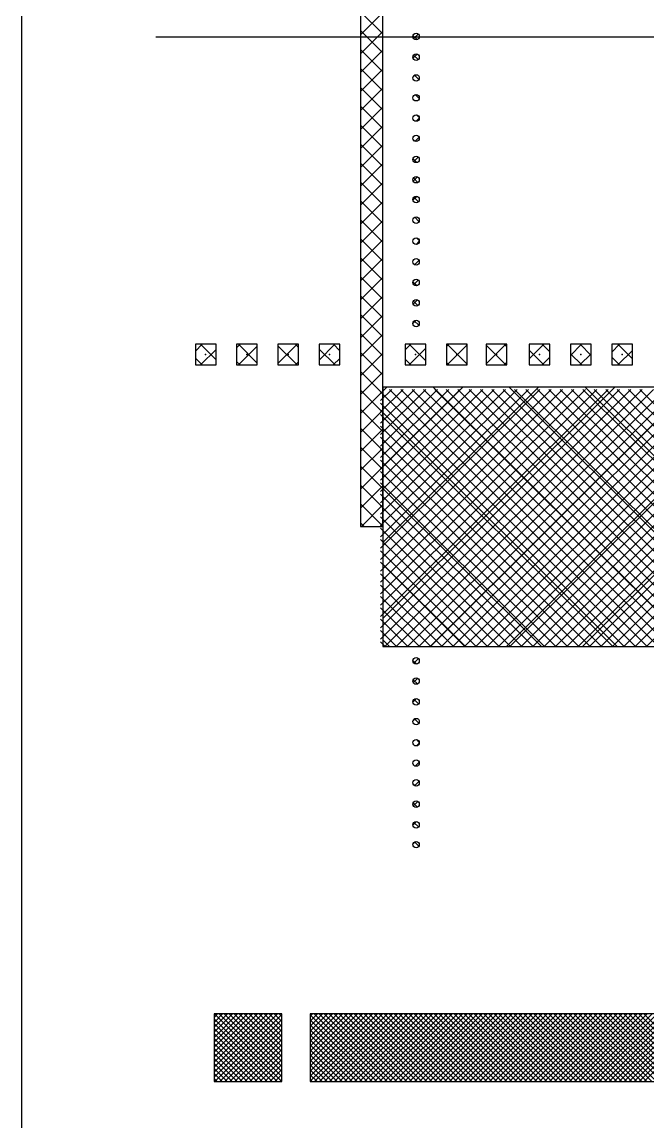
# Model space of a CAD drawing. Extents: x -92740 to -63661, y -15771 to -4391.
# Drawn here: x -79969 to -79894.2, y -7042.7 to -6911.3 of the extents above; entities that cross this region are included whole.
import ezdxf

# ---------------------------------------------------------------- set-up
doc = ezdxf.new("R2010")
doc.units = 0
doc.header["$MEASUREMENT"] = 0
doc.layers.add('ROOMNAME', color=1, linetype='Continuous')

msp = doc.modelspace()

# ---------------------------------------------------------------- linework, layer by layer
at = {"layer": 'ROOMNAME', "color": 103, "linetype": 'Continuous', "ltscale": 1.51875}
msp.add_line((-79969.01, -7278.9), (-79969.01, -5818.2), dxfattribs=at)
at = {"layer": 'ROOMNAME', "color": 7, "linetype": 'Continuous', "ltscale": 2.839898}
for p, q in [((-79928.57, -6833.62), (-79928.57, -6971.55)), ((-79925.89, -6971.55), (-79925.89, -6833.62)), ((-79928.57, -6910.03), (-79925.89, -6912.69)), ((-79928.57, -6912.8), (-79925.89, -6910.13)), ((-79953.03, -6913.05), (-79883.96, -6913.05)), ((-79928.57, -6912.29), (-79925.89, -6914.96)), ((-79928.57, -6915.06), (-79925.89, -6912.39)), ((-79928.57, -6914.55), (-79925.89, -6917.22)), ((-79928.57, -6917.32), (-79925.89, -6914.65)), ((-79928.57, -6916.82), (-79925.89, -6919.48)), ((-79928.57, -6919.59), (-79925.89, -6916.92)), ((-79928.57, -6919.08), (-79925.89, -6921.75)), ((-79928.57, -6921.85), (-79925.89, -6919.18)), ((-79928.57, -6921.34), (-79925.89, -6924.01)), ((-79928.57, -6924.11), (-79925.89, -6921.44)), ((-79928.57, -6923.61), (-79925.89, -6926.27)), ((-79928.57, -6926.38), (-79925.89, -6923.71)), ((-79928.57, -6925.87), (-79925.89, -6928.54)), ((-79928.57, -6928.64), (-79925.89, -6925.97)), ((-79928.57, -6928.13), (-79925.89, -6930.8)), ((-79928.57, -6930.9), (-79925.89, -6928.23)), ((-79928.57, -6930.4), (-79925.89, -6933.06)), ((-79928.57, -6933.17), (-79925.89, -6930.5)), ((-79928.57, -6932.66), (-79925.89, -6935.33)), ((-79928.57, -6935.43), (-79925.89, -6932.76)), ((-79928.57, -6934.92), (-79925.89, -6937.59)), ((-79928.57, -6937.69), (-79925.89, -6935.02)), ((-79928.57, -6937.19), (-79925.89, -6939.85)), ((-79928.57, -6939.96), (-79925.89, -6937.29)), ((-79928.57, -6939.45), (-79925.89, -6942.12)), ((-79928.57, -6942.22), (-79925.89, -6939.55)), ((-79928.57, -6941.71), (-79925.89, -6944.38)), ((-79928.57, -6944.48), (-79925.89, -6941.81)), ((-79928.57, -6943.98), (-79925.89, -6946.64)), ((-79928.57, -6946.75), (-79925.89, -6944.08)), ((-79928.57, -6946.24), (-79925.89, -6948.91)), ((-79928.57, -6949.01), (-79925.89, -6946.34)), ((-79928.57, -6948.5), (-79925.89, -6951.17)), ((-79928.57, -6951.27), (-79925.89, -6948.6)), ((-79945.83, -6949.79), (-79948.3, -6949.79)), ((-79948.3, -6949.79), (-79948.3, -6952.26)), ((-79948.3, -6950.61), (-79947.48, -6949.79)), ((-79947.67, -6949.79), (-79945.83, -6951.63)), ((-79945.83, -6952.26), (-79945.83, -6949.79)), ((-79940.9, -6949.79), (-79943.37, -6949.79)), ((-79943.37, -6949.79), (-79943.37, -6952.26)), ((-79943.37, -6950.21), (-79942.95, -6949.79)), ((-79943.15, -6952.26), (-79940.9, -6950.01)), ((-79943.14, -6949.79), (-79940.9, -6952.03)), ((-79940.9, -6952.26), (-79940.9, -6949.79)), ((-79935.97, -6949.79), (-79938.43, -6949.79)), ((-79938.43, -6949.79), (-79938.43, -6952.26)), ((-79938.43, -6949.81), (-79938.42, -6949.79)), ((-79938.43, -6952.07), (-79936.15, -6949.79)), ((-79938.43, -6949.97), (-79936.14, -6952.26)), ((-79936.34, -6949.79), (-79935.97, -6950.17)), ((-79935.97, -6952.26), (-79935.97, -6949.79)), ((-79931.03, -6949.79), (-79933.5, -6949.79)), ((-79933.5, -6949.79), (-79933.5, -6952.26)), ((-79933.5, -6951.67), (-79931.62, -6949.79)), ((-79931.81, -6949.79), (-79931.03, -6950.57)), ((-79931.03, -6952.26), (-79931.03, -6949.79)), ((-79920.76, -6949.79), (-79923.22, -6949.79)), ((-79923.22, -6949.79), (-79923.22, -6952.26)), ((-79923.22, -6950.46), (-79922.55, -6949.79)), ((-79922.75, -6952.26), (-79920.76, -6950.26)), ((-79922.74, -6949.79), (-79920.76, -6951.78)), ((-79920.76, -6952.26), (-79920.76, -6949.79)), ((-79915.82, -6949.79), (-79918.29, -6949.79)), ((-79918.29, -6949.79), (-79918.29, -6952.26)), ((-79918.29, -6950.06), (-79918.02, -6949.79)), ((-79918.22, -6952.26), (-79915.82, -6949.86)), ((-79918.21, -6949.79), (-79915.82, -6952.17)), ((-79915.94, -6949.79), (-79915.82, -6949.91)), ((-79915.82, -6952.26), (-79915.82, -6949.79)), ((-79911.09, -6949.79), (-79913.56, -6949.79)), ((-79913.56, -6949.79), (-79913.56, -6952.26)), ((-79913.56, -6949.87), (-79913.48, -6949.79)), ((-79913.56, -6952.13), (-79911.22, -6949.79)), ((-79913.56, -6949.91), (-79911.21, -6952.26)), ((-79911.41, -6949.79), (-79911.09, -6950.11)), ((-79911.09, -6952.26), (-79911.09, -6949.79)), ((-79905.96, -6949.79), (-79908.42, -6949.79)), ((-79908.42, -6949.79), (-79908.42, -6952.26)), ((-79908.42, -6951.53), (-79906.68, -6949.79)), ((-79906.88, -6949.79), (-79905.96, -6950.71)), ((-79905.96, -6952.26), (-79905.96, -6949.79)), ((-79901.02, -6949.79), (-79903.49, -6949.79)), ((-79903.49, -6949.79), (-79903.49, -6952.26)), ((-79903.49, -6951.13), (-79902.15, -6949.79)), ((-79902.34, -6949.79), (-79901.02, -6951.11)), ((-79901.02, -6952.26), (-79901.02, -6949.79)), ((-79896.09, -6949.79), (-79898.56, -6949.79)), ((-79898.56, -6949.79), (-79898.56, -6952.26)), ((-79898.56, -6950.73), (-79897.62, -6949.79)), ((-79897.81, -6949.79), (-79896.09, -6951.51)), ((-79896.09, -6952.26), (-79896.09, -6949.79)), ((-79948.3, -6951.43), (-79947.48, -6952.26)), ((-79947.68, -6952.26), (-79945.83, -6950.41)), ((-79933.5, -6950.37), (-79931.61, -6952.26)), ((-79931.82, -6952.26), (-79931.03, -6951.47)), ((-79928.57, -6950.77), (-79925.89, -6953.43)), ((-79928.57, -6953.54), (-79925.89, -6950.87)), ((-79923.22, -6951.58), (-79922.54, -6952.26)), ((-79908.42, -6950.51), (-79906.68, -6952.26)), ((-79906.88, -6952.26), (-79905.96, -6951.33)), ((-79903.49, -6950.91), (-79902.14, -6952.26)), ((-79902.35, -6952.26), (-79901.02, -6950.93)), ((-79898.56, -6951.31), (-79897.61, -6952.26)), ((-79897.82, -6952.26), (-79896.09, -6950.53)), ((-79948.3, -6952.26), (-79945.83, -6952.26)), ((-79943.37, -6951.83), (-79942.94, -6952.26)), ((-79943.37, -6952.26), (-79940.9, -6952.26)), ((-79938.43, -6952.23), (-79938.41, -6952.26)), ((-79938.43, -6952.26), (-79935.97, -6952.26)), ((-79936.35, -6952.26), (-79935.97, -6951.87)), ((-79933.5, -6952.26), (-79931.03, -6952.26)), ((-79923.22, -6952.26), (-79920.76, -6952.26)), ((-79918.29, -6951.98), (-79918.01, -6952.26)), ((-79918.29, -6952.26), (-79915.82, -6952.26)), ((-79915.95, -6952.26), (-79915.82, -6952.13)), ((-79913.56, -6952.17), (-79913.48, -6952.26)), ((-79913.56, -6952.26), (-79911.09, -6952.26)), ((-79911.42, -6952.26), (-79911.09, -6951.93)), ((-79908.42, -6952.26), (-79905.96, -6952.26)), ((-79903.49, -6952.26), (-79901.02, -6952.26)), ((-79898.56, -6952.26), (-79896.09, -6952.26)), ((-79928.57, -6953.03), (-79925.89, -6955.7)), ((-79928.57, -6955.8), (-79925.89, -6953.13)), ((-79928.57, -6955.29), (-79925.89, -6957.96)), ((-79928.57, -6958.06), (-79925.89, -6955.39)), ((-79829.49, -6954.92), (-79925.89, -6954.92)), ((-79925.89, -6954.92), (-79925.89, -6985.92)), ((-79928.57, -6957.56), (-79925.89, -6960.22)), ((-79928.57, -6960.33), (-79925.89, -6957.66)), ((-79928.57, -6959.82), (-79925.89, -6962.49)), ((-79928.57, -6962.59), (-79925.89, -6959.92)), ((-79928.57, -6962.08), (-79925.89, -6964.75)), ((-79928.57, -6964.85), (-79925.89, -6962.19)), ((-79928.57, -6964.35), (-79925.89, -6967.01)), ((-79928.57, -6967.12), (-79925.89, -6964.45)), ((-79928.57, -6966.61), (-79925.89, -6969.28)), ((-79928.57, -6969.38), (-79925.89, -6966.71)), ((-79928.57, -6968.87), (-79925.89, -6971.54)), ((-79928.47, -6971.55), (-79925.89, -6968.98)), ((-79928.57, -6971.14), (-79928.15, -6971.55)), ((-79926.21, -6971.55), (-79925.89, -6971.24)), ((-79928.57, -6971.55), (-79925.89, -6971.55)), ((-79925.89, -6985.92), (-79829.49, -6985.92))]:
    msp.add_line(p, q, dxfattribs=at)
at = {"layer": 'ROOMNAME', "color": 1, "linetype": 'Continuous', "ltscale": 2.839898}
for p, q in [((-79922.3, -6912.89), (-79921.82, -6913.37)), ((-79922.22, -6913.25), (-79921.68, -6912.71)), ((-79922.3, -6915.59), (-79921.81, -6915.11)), ((-79922.23, -6915.22), (-79921.69, -6915.76)), ((-79922.31, -6917.87), (-79922.02, -6917.57)), ((-79922.11, -6917.6), (-79921.6, -6918.12)), ((-79922.03, -6919.95), (-79921.56, -6920.41)), ((-79921.87, -6922.37), (-79921.56, -6922.68)), ((-79921.91, -6923.13), (-79921.55, -6922.77)), ((-79922.06, -6925.54), (-79921.57, -6925.05)), ((-79922.24, -6925.4), (-79922.14, -6925.5)), ((-79922.3, -6927.6), (-79921.83, -6928.07)), ((-79922.21, -6927.95), (-79921.67, -6927.41)), ((-79922.28, -6930.28), (-79921.76, -6929.77)), ((-79922.25, -6929.91), (-79921.72, -6930.44)), ((-79922.31, -6932.57), (-79921.85, -6932.12)), ((-79922.21, -6932.22), (-79921.66, -6932.76)), ((-79922.28, -6934.81), (-79922.06, -6934.59)), ((-79922.09, -6934.6), (-79921.59, -6935.1)), ((-79921.86, -6937.1), (-79921.56, -6937.39)), ((-79921.92, -6937.85), (-79921.55, -6937.48)), ((-79922.1, -6940.29), (-79921.59, -6939.78)), ((-79922.3, -6940.05), (-79922.03, -6940.31)), ((-79922.3, -6942.31), (-79921.82, -6942.79)), ((-79922.22, -6942.67), (-79921.67, -6942.13)), ((-79922.28, -6945), (-79921.77, -6944.49)), ((-79922.25, -6944.63), (-79921.72, -6945.16)), ((-79922.31, -6947.29), (-79921.96, -6946.93)), ((-79922.15, -6946.99), (-79921.62, -6947.52)), ((-79925.89, -6982.56), (-79898.16, -6954.86)), ((-79925.89, -6973.5), (-79907.25, -6954.88)), ((-79925.89, -6964.45), (-79916.34, -6954.9)), ((-79925.89, -6955.4), (-79925.42, -6954.92)), ((-79920.2, -6985.92), (-79889.08, -6954.85)), ((-79919.88, -6954.91), (-79888.83, -6985.92)), ((-79911.13, -6985.92), (-79879.99, -6954.83)), ((-79910.84, -6954.89), (-79879.76, -6985.92)), ((-79902.06, -6985.92), (-79870.91, -6954.81)), ((-79901.79, -6954.87), (-79870.7, -6985.92)), ((-79925.89, -6957.96), (-79897.9, -6985.92)), ((-79925.89, -6967.01), (-79906.96, -6985.92)), ((-79925.89, -6976.07), (-79916.03, -6985.92)), ((-79925.89, -6985.12), (-79925.1, -6985.92)), ((-79922.31, -6987.57), (-79921.88, -6988)), ((-79922.19, -6987.91), (-79921.64, -6987.36)), ((-79922.26, -6990.24), (-79921.72, -6989.71)), ((-79922.27, -6989.88), (-79921.76, -6990.38)), ((-79922.31, -6992.56), (-79921.89, -6992.14)), ((-79922.18, -6992.22), (-79921.64, -6992.77)), ((-79922.31, -6994.82), (-79922.01, -6994.52)), ((-79922.12, -6994.55), (-79921.6, -6995.07)), ((-79921.89, -6997.04), (-79921.55, -6997.38)), ((-79921.89, -6997.79), (-79921.56, -6997.46)), ((-79922.04, -7000.21), (-79921.57, -6999.74)), ((-79922.31, -7002.28), (-79922, -7002.59)), ((-79922.12, -7002.55), (-79921.6, -7002.03)), ((-79922.27, -7004.59), (-79921.76, -7005.1)), ((-79922.26, -7004.95), (-79921.72, -7004.42)), ((-79922.31, -7007.27), (-79921.89, -7006.85)), ((-79922.18, -7006.94), (-79921.64, -7007.48)), ((-79922.31, -7009.54), (-79922.01, -7009.23)), ((-79922.12, -7009.26), (-79921.6, -7009.78))]:
    msp.add_line(p, q, dxfattribs=at)
at = {"layer": 'ROOMNAME', "color": 1, "linetype": 'Continuous', "ltscale": 8.857382}
for p, q in [((-79926.17, -6956.52), (-79924.83, -6955.18)), ((-79926.17, -6957.87), (-79923.47, -6955.18)), ((-79926.17, -6959.23), (-79922.11, -6955.18)), ((-79926.17, -6960.59), (-79920.75, -6955.18)), ((-79926.17, -6961.95), (-79919.39, -6955.18)), ((-79926.17, -6963.31), (-79918.03, -6955.18)), ((-79926.17, -6964.66), (-79916.67, -6955.18)), ((-79926.17, -6966.02), (-79915.31, -6955.18)), ((-79926.17, -6967.38), (-79913.95, -6955.18)), ((-79926.17, -6968.74), (-79912.59, -6955.18)), ((-79926.17, -6970.1), (-79911.23, -6955.18)), ((-79926.17, -6971.45), (-79909.87, -6955.18)), ((-79926.17, -6972.81), (-79908.51, -6955.18)), ((-79926.17, -6974.17), (-79907.15, -6955.18)), ((-79926.17, -6975.53), (-79905.79, -6955.18)), ((-79926.17, -6976.89), (-79904.43, -6955.18)), ((-79926.17, -6978.24), (-79903.07, -6955.18)), ((-79926.17, -6979.6), (-79901.71, -6955.18)), ((-79926.17, -6980.96), (-79900.35, -6955.18)), ((-79926.17, -6982.32), (-79898.99, -6955.18)), ((-79926.17, -6983.68), (-79897.63, -6955.18)), ((-79926.17, -6985.04), (-79896.27, -6955.18)), ((-79926.17, -6955.48), (-79895.7, -6985.9)), ((-79925.68, -6985.9), (-79894.91, -6955.18)), ((-79925.12, -6955.18), (-79894.34, -6985.9)), ((-79924.32, -6985.9), (-79893.55, -6955.18)), ((-79923.76, -6955.18), (-79892.98, -6985.9)), ((-79922.96, -6985.9), (-79892.19, -6955.18)), ((-79922.4, -6955.18), (-79891.62, -6985.9)), ((-79921.6, -6985.9), (-79890.83, -6955.18)), ((-79921.04, -6955.18), (-79890.26, -6985.9)), ((-79920.24, -6985.9), (-79889.47, -6955.18)), ((-79919.68, -6955.18), (-79888.9, -6985.9)), ((-79918.88, -6985.9), (-79888.11, -6955.18)), ((-79918.32, -6955.18), (-79887.54, -6985.9)), ((-79917.52, -6985.9), (-79886.75, -6955.18)), ((-79916.96, -6955.18), (-79886.18, -6985.9)), ((-79916.16, -6985.9), (-79885.39, -6955.18)), ((-79915.6, -6955.18), (-79884.82, -6985.9)), ((-79914.8, -6985.9), (-79884.03, -6955.18)), ((-79914.24, -6955.18), (-79883.46, -6985.9)), ((-79913.44, -6985.9), (-79882.67, -6955.18)), ((-79912.88, -6955.18), (-79882.1, -6985.9)), ((-79912.08, -6985.9), (-79881.31, -6955.18)), ((-79911.52, -6955.18), (-79880.74, -6985.9)), ((-79910.72, -6985.9), (-79879.95, -6955.18)), ((-79910.16, -6955.18), (-79879.38, -6985.9)), ((-79909.36, -6985.9), (-79878.59, -6955.18)), ((-79908.8, -6955.18), (-79878.02, -6985.9)), ((-79908, -6985.9), (-79877.23, -6955.18)), ((-79907.44, -6955.18), (-79876.66, -6985.9)), ((-79906.64, -6985.9), (-79875.87, -6955.18)), ((-79906.08, -6955.18), (-79875.3, -6985.9)), ((-79905.28, -6985.9), (-79874.51, -6955.18)), ((-79904.72, -6955.18), (-79873.94, -6985.9)), ((-79903.92, -6985.9), (-79873.15, -6955.18)), ((-79903.36, -6955.18), (-79872.58, -6985.9)), ((-79902.56, -6985.9), (-79871.79, -6955.18)), ((-79902, -6955.18), (-79871.22, -6985.9)), ((-79901.2, -6985.9), (-79870.43, -6955.18)), ((-79900.64, -6955.18), (-79869.86, -6985.9)), ((-79899.84, -6985.9), (-79869.07, -6955.18)), ((-79899.28, -6955.18), (-79868.5, -6985.9)), ((-79898.48, -6985.9), (-79867.71, -6955.18)), ((-79897.92, -6955.18), (-79867.14, -6985.9)), ((-79897.12, -6985.9), (-79866.35, -6955.18)), ((-79896.56, -6955.18), (-79865.78, -6985.9)), ((-79895.76, -6985.9), (-79864.99, -6955.18)), ((-79895.2, -6955.18), (-79864.42, -6985.9)), ((-79894.4, -6985.9), (-79863.63, -6955.18)), ((-79926.17, -6956.84), (-79897.06, -6985.9)), ((-79926.17, -6958.2), (-79898.42, -6985.9)), ((-79926.17, -6959.56), (-79899.78, -6985.9)), ((-79926.17, -6960.91), (-79901.14, -6985.9)), ((-79926.17, -6962.27), (-79902.5, -6985.9)), ((-79926.17, -6963.63), (-79903.86, -6985.9)), ((-79926.17, -6964.99), (-79905.22, -6985.9)), ((-79926.17, -6966.35), (-79906.58, -6985.9)), ((-79926.17, -6967.7), (-79907.94, -6985.9)), ((-79926.17, -6969.06), (-79909.3, -6985.9)), ((-79926.17, -6970.42), (-79910.66, -6985.9)), ((-79926.17, -6971.78), (-79912.02, -6985.9)), ((-79926.17, -6973.14), (-79913.38, -6985.9)), ((-79926.17, -6974.49), (-79914.74, -6985.9)), ((-79926.17, -6975.85), (-79916.1, -6985.9)), ((-79926.17, -6977.21), (-79917.46, -6985.9)), ((-79926.17, -6978.57), (-79918.82, -6985.9)), ((-79926.17, -6979.93), (-79920.18, -6985.9)), ((-79926.17, -6981.28), (-79921.54, -6985.9)), ((-79926.17, -6982.64), (-79922.9, -6985.9)), ((-79926.17, -6984), (-79924.26, -6985.9)), ((-79926.17, -6985.36), (-79925.62, -6985.9))]:
    msp.add_line(p, q, dxfattribs=at)
at = {"layer": 'ROOMNAME', "color": 3, "linetype": 'Continuous', "ltscale": 0.379687}
for p, q in [((-79937.96, -7029.82), (-79946.06, -7029.82)), ((-79946.06, -7029.82), (-79946.06, -7037.92)), ((-79946.06, -7030.24), (-79945.64, -7029.82)), ((-79946.06, -7030.84), (-79945.04, -7029.82)), ((-79946.06, -7031.43), (-79944.44, -7029.82)), ((-79946.06, -7032.03), (-79943.85, -7029.82)), ((-79946.06, -7032.63), (-79943.25, -7029.82)), ((-79946.06, -7033.22), (-79942.65, -7029.82)), ((-79946.06, -7033.82), (-79942.06, -7029.82)), ((-79946.06, -7034.42), (-79941.46, -7029.82)), ((-79946.06, -7035.01), (-79940.86, -7029.82)), ((-79946.06, -7035.61), (-79940.27, -7029.82)), ((-79946.06, -7036.21), (-79939.67, -7029.82)), ((-79946.06, -7036.8), (-79939.07, -7029.82)), ((-79946.06, -7037.4), (-79938.48, -7029.82)), ((-79946.06, -7030.4), (-79938.53, -7037.92)), ((-79946.03, -7029.82), (-79937.96, -7037.9)), ((-79945.98, -7037.92), (-79937.96, -7029.9)), ((-79945.44, -7029.82), (-79937.96, -7037.3)), ((-79945.38, -7037.92), (-79937.96, -7030.49)), ((-79944.84, -7029.82), (-79937.96, -7036.71)), ((-79944.24, -7029.82), (-79937.96, -7036.11)), ((-79943.65, -7029.82), (-79937.96, -7035.51)), ((-79943.05, -7029.82), (-79937.96, -7034.92)), ((-79942.45, -7029.82), (-79937.96, -7034.32)), ((-79941.86, -7029.82), (-79937.96, -7033.72)), ((-79941.26, -7029.82), (-79937.96, -7033.13)), ((-79940.66, -7029.82), (-79937.96, -7032.53)), ((-79940.07, -7029.82), (-79937.96, -7031.93)), ((-79939.47, -7029.82), (-79937.96, -7031.34)), ((-79938.87, -7029.82), (-79937.96, -7030.74)), ((-79938.28, -7029.82), (-79937.96, -7030.14)), ((-79937.96, -7037.92), (-79937.96, -7029.82)), ((-79829.28, -7029.82), (-79934.58, -7029.82)), ((-79934.58, -7029.82), (-79934.58, -7037.92)), ((-79934.58, -7030.1), (-79934.3, -7029.82)), ((-79934.58, -7030.7), (-79933.7, -7029.82)), ((-79934.58, -7031.29), (-79933.11, -7029.82)), ((-79934.58, -7031.89), (-79932.51, -7029.82)), ((-79934.58, -7032.49), (-79931.91, -7029.82)), ((-79934.58, -7033.08), (-79931.32, -7029.82)), ((-79934.58, -7033.68), (-79930.72, -7029.82)), ((-79934.58, -7034.28), (-79930.13, -7029.82)), ((-79934.58, -7034.87), (-79929.53, -7029.82)), ((-79934.58, -7035.47), (-79928.93, -7029.82)), ((-79934.58, -7036.07), (-79928.33, -7029.82)), ((-79934.58, -7036.66), (-79927.74, -7029.82)), ((-79934.58, -7037.26), (-79927.14, -7029.82)), ((-79934.58, -7037.86), (-79926.54, -7029.82)), ((-79934.58, -7029.94), (-79926.6, -7037.92)), ((-79934.1, -7029.82), (-79926, -7037.92)), ((-79934.05, -7037.92), (-79925.95, -7029.82)), ((-79933.5, -7029.82), (-79925.4, -7037.92)), ((-79933.45, -7037.92), (-79925.35, -7029.82)), ((-79932.91, -7029.82), (-79924.81, -7037.92)), ((-79932.86, -7037.92), (-79924.76, -7029.82)), ((-79932.31, -7029.82), (-79924.21, -7037.92)), ((-79932.26, -7037.92), (-79924.16, -7029.82)), ((-79931.71, -7029.82), (-79923.61, -7037.92)), ((-79931.66, -7037.92), (-79923.56, -7029.82)), ((-79931.12, -7029.82), (-79923.02, -7037.92)), ((-79931.07, -7037.92), (-79922.97, -7029.82)), ((-79930.52, -7029.82), (-79922.42, -7037.92)), ((-79930.47, -7037.92), (-79922.37, -7029.82)), ((-79929.92, -7029.82), (-79921.82, -7037.92)), ((-79929.87, -7037.92), (-79921.77, -7029.82)), ((-79929.33, -7029.82), (-79921.23, -7037.92)), ((-79929.28, -7037.92), (-79921.18, -7029.82)), ((-79928.73, -7029.82), (-79920.63, -7037.92)), ((-79928.68, -7037.92), (-79920.58, -7029.82)), ((-79928.13, -7029.82), (-79920.03, -7037.92)), ((-79928.08, -7037.92), (-79919.98, -7029.82)), ((-79927.54, -7029.82), (-79919.44, -7037.92)), ((-79927.49, -7037.92), (-79919.39, -7029.82)), ((-79926.94, -7029.82), (-79918.84, -7037.92)), ((-79926.89, -7037.92), (-79918.79, -7029.82)), ((-79926.34, -7029.82), (-79918.24, -7037.92)), ((-79926.29, -7037.92), (-79918.19, -7029.82)), ((-79925.75, -7029.82), (-79917.65, -7037.92)), ((-79925.7, -7037.92), (-79917.6, -7029.82)), ((-79925.15, -7029.82), (-79917.05, -7037.92)), ((-79925.1, -7037.92), (-79917, -7029.82)), ((-79924.55, -7029.82), (-79916.45, -7037.92)), ((-79924.5, -7037.92), (-79916.4, -7029.82)), ((-79923.96, -7029.82), (-79915.86, -7037.92)), ((-79923.91, -7037.92), (-79915.81, -7029.82)), ((-79923.36, -7029.82), (-79915.26, -7037.92)), ((-79923.31, -7037.92), (-79915.21, -7029.82)), ((-79922.76, -7029.82), (-79914.67, -7037.92)), ((-79922.71, -7037.92), (-79914.61, -7029.82)), ((-79922.17, -7029.82), (-79914.07, -7037.92)), ((-79922.12, -7037.92), (-79914.02, -7029.82)), ((-79921.57, -7029.82), (-79913.47, -7037.92)), ((-79921.52, -7037.92), (-79913.42, -7029.82)), ((-79920.97, -7029.82), (-79912.87, -7037.92)), ((-79920.92, -7037.92), (-79912.82, -7029.82)), ((-79920.38, -7029.82), (-79912.28, -7037.92)), ((-79920.33, -7037.92), (-79912.23, -7029.82)), ((-79919.78, -7029.82), (-79911.68, -7037.92)), ((-79919.73, -7037.92), (-79911.63, -7029.82)), ((-79919.18, -7029.82), (-79911.08, -7037.92)), ((-79919.13, -7037.92), (-79911.03, -7029.82)), ((-79918.59, -7029.82), (-79910.49, -7037.92)), ((-79918.54, -7037.92), (-79910.44, -7029.82)), ((-79917.99, -7029.82), (-79909.89, -7037.92)), ((-79917.94, -7037.92), (-79909.84, -7029.82)), ((-79917.4, -7029.82), (-79909.3, -7037.92)), ((-79917.34, -7037.92), (-79909.24, -7029.82)), ((-79916.8, -7029.82), (-79908.7, -7037.92)), ((-79916.75, -7037.92), (-79908.65, -7029.82)), ((-79916.2, -7029.82), (-79908.1, -7037.92)), ((-79916.15, -7037.92), (-79908.05, -7029.82)), ((-79915.61, -7029.82), (-79907.5, -7037.92)), ((-79915.55, -7037.92), (-79907.45, -7029.82)), ((-79915.01, -7029.82), (-79906.91, -7037.92)), ((-79914.96, -7037.92), (-79906.86, -7029.82)), ((-79914.41, -7029.82), (-79906.31, -7037.92)), ((-79914.36, -7037.92), (-79906.26, -7029.82)), ((-79913.82, -7029.82), (-79905.71, -7037.92)), ((-79913.76, -7037.92), (-79905.66, -7029.82)), ((-79913.22, -7029.82), (-79905.12, -7037.92)), ((-79913.17, -7037.92), (-79905.07, -7029.82)), ((-79912.62, -7029.82), (-79904.52, -7037.92)), ((-79912.57, -7037.92), (-79904.47, -7029.82)), ((-79912.03, -7029.82), (-79903.93, -7037.92)), ((-79911.97, -7037.92), (-79903.87, -7029.82)), ((-79911.43, -7029.82), (-79903.33, -7037.92)), ((-79911.38, -7037.92), (-79903.28, -7029.82)), ((-79910.83, -7029.82), (-79902.73, -7037.92)), ((-79910.78, -7037.92), (-79902.68, -7029.82)), ((-79910.24, -7029.82), (-79902.14, -7037.92)), ((-79910.18, -7037.92), (-79902.08, -7029.82)), ((-79909.64, -7029.82), (-79901.54, -7037.92)), ((-79909.59, -7037.92), (-79901.49, -7029.82)), ((-79909.04, -7029.82), (-79900.94, -7037.92)), ((-79908.99, -7037.92), (-79900.89, -7029.82)), ((-79908.44, -7029.82), (-79900.35, -7037.92)), ((-79908.39, -7037.92), (-79900.29, -7029.82)), ((-79907.85, -7029.82), (-79899.75, -7037.92)), ((-79907.8, -7037.92), (-79899.7, -7029.82)), ((-79907.25, -7029.82), (-79899.15, -7037.92)), ((-79907.2, -7037.92), (-79899.1, -7029.82)), ((-79906.66, -7029.82), (-79898.56, -7037.92)), ((-79906.6, -7037.92), (-79898.5, -7029.82)), ((-79906.06, -7029.82), (-79897.96, -7037.92)), ((-79906.01, -7037.92), (-79897.91, -7029.82)), ((-79905.46, -7029.82), (-79897.36, -7037.92)), ((-79905.41, -7037.92), (-79897.31, -7029.82)), ((-79904.87, -7029.82), (-79896.77, -7037.92)), ((-79904.81, -7037.92), (-79896.71, -7029.82)), ((-79904.27, -7029.82), (-79896.17, -7037.92)), ((-79904.22, -7037.92), (-79896.12, -7029.82)), ((-79903.67, -7029.82), (-79895.57, -7037.92)), ((-79903.62, -7037.92), (-79895.52, -7029.82)), ((-79903.08, -7029.82), (-79894.98, -7037.92)), ((-79903.02, -7037.92), (-79894.92, -7029.82)), ((-79902.48, -7029.82), (-79894.38, -7037.92)), ((-79902.43, -7037.92), (-79894.33, -7029.82)), ((-79901.88, -7029.82), (-79893.78, -7037.92)), ((-79901.83, -7037.92), (-79893.73, -7029.82)), ((-79901.29, -7029.82), (-79893.19, -7037.92)), ((-79901.23, -7037.92), (-79893.13, -7029.82)), ((-79900.69, -7029.82), (-79892.59, -7037.92)), ((-79900.64, -7037.92), (-79892.54, -7029.82)), ((-79900.09, -7029.82), (-79891.99, -7037.92)), ((-79900.04, -7037.92), (-79891.94, -7029.82)), ((-79899.5, -7029.82), (-79891.4, -7037.92)), ((-79899.44, -7037.92), (-79891.34, -7029.82)), ((-79898.9, -7029.82), (-79890.8, -7037.92)), ((-79898.85, -7037.92), (-79890.75, -7029.82)), ((-79898.3, -7029.82), (-79890.2, -7037.92)), ((-79898.25, -7037.92), (-79890.15, -7029.82)), ((-79897.71, -7029.82), (-79889.61, -7037.92)), ((-79897.65, -7037.92), (-79889.55, -7029.82)), ((-79897.11, -7029.82), (-79889.01, -7037.92)), ((-79897.06, -7037.92), (-79888.96, -7029.82)), ((-79896.51, -7029.82), (-79888.41, -7037.92)), ((-79896.46, -7037.92), (-79888.36, -7029.82)), ((-79895.92, -7029.82), (-79887.82, -7037.92)), ((-79895.86, -7037.92), (-79887.76, -7029.82)), ((-79895.32, -7029.82), (-79887.22, -7037.92)), ((-79895.27, -7037.92), (-79887.17, -7029.82)), ((-79894.72, -7029.82), (-79886.62, -7037.92)), ((-79894.67, -7037.92), (-79886.57, -7029.82)), ((-79946.06, -7030.99), (-79939.13, -7037.92)), ((-79946.06, -7031.59), (-79939.72, -7037.92)), ((-79944.79, -7037.92), (-79937.96, -7031.09)), ((-79944.19, -7037.92), (-79937.96, -7031.69)), ((-79934.58, -7030.54), (-79927.19, -7037.92)), ((-79934.58, -7031.13), (-79927.79, -7037.92)), ((-79934.58, -7031.73), (-79928.39, -7037.92)), ((-79946.06, -7032.19), (-79940.32, -7037.92)), ((-79946.06, -7032.78), (-79940.92, -7037.92)), ((-79943.59, -7037.92), (-79937.96, -7032.28)), ((-79943, -7037.92), (-79937.96, -7032.88)), ((-79934.58, -7032.33), (-79928.98, -7037.92)), ((-79934.58, -7032.92), (-79929.58, -7037.92)), ((-79946.06, -7033.38), (-79941.51, -7037.92)), ((-79946.06, -7033.98), (-79942.11, -7037.92)), ((-79942.4, -7037.92), (-79937.96, -7033.48)), ((-79941.8, -7037.92), (-79937.96, -7034.07)), ((-79934.58, -7033.52), (-79930.18, -7037.92)), ((-79934.58, -7034.12), (-79930.77, -7037.92)), ((-79946.06, -7034.57), (-79942.71, -7037.92)), ((-79946.06, -7035.17), (-79943.3, -7037.92)), ((-79946.06, -7035.77), (-79943.9, -7037.92)), ((-79941.21, -7037.92), (-79937.96, -7034.67)), ((-79940.61, -7037.92), (-79937.96, -7035.27)), ((-79934.58, -7034.71), (-79931.37, -7037.92)), ((-79934.58, -7035.31), (-79931.97, -7037.92)), ((-79946.06, -7036.36), (-79944.5, -7037.92)), ((-79946.06, -7036.96), (-79945.09, -7037.92)), ((-79940.01, -7037.92), (-79937.96, -7035.86)), ((-79939.42, -7037.92), (-79937.96, -7036.46)), ((-79938.82, -7037.92), (-79937.96, -7037.06)), ((-79934.58, -7035.9), (-79932.56, -7037.92)), ((-79934.58, -7036.5), (-79933.16, -7037.92)), ((-79946.06, -7037.56), (-79945.69, -7037.92)), ((-79946.06, -7037.92), (-79937.96, -7037.92)), ((-79938.22, -7037.92), (-79937.96, -7037.65)), ((-79934.58, -7037.1), (-79933.76, -7037.92)), ((-79934.58, -7037.69), (-79934.35, -7037.92)), ((-79934.58, -7037.92), (-79829.28, -7037.92))]:
    msp.add_line(p, q, dxfattribs=at)
at = {"layer": 'ROOMNAME', "color": 1, "linetype": 'Continuous', "ltscale": 2.839898}
for centre in [(-79921.93, -6913), (-79921.93, -6915.47), (-79921.93, -6917.95), (-79921.93, -6920.32), (-79921.93, -6922.75), (-79921.93, -6925.17), (-79921.93, -6927.69), (-79921.93, -6930.12), (-79921.93, -6932.49), (-79921.93, -6934.95), (-79921.93, -6937.47), (-79921.93, -6939.94), (-79921.93, -6942.41), (-79921.93, -6944.84), (-79921.93, -6947.31), (-79921.93, -6987.62), (-79921.93, -6990.04), (-79921.93, -6992.52), (-79921.93, -6994.89), (-79921.93, -6997.41), (-79921.93, -6999.84), (-79921.93, -7002.21), (-79921.93, -7004.76), (-79921.93, -7007.23), (-79921.93, -7009.6)]:
    msp.add_ellipse(centre, major_axis=(0.388, 0), ratio=0.998555, dxfattribs=at)
at = {"layer": 'ROOMNAME', "color": 7, "linetype": 'Continuous', "ltscale": 2.839898}
for p in [(-79947.07, -6951.02), (-79942.13, -6951.02), (-79937.2, -6951.02), (-79932.27, -6951.02), (-79921.99, -6951.02), (-79917.06, -6951.02), (-79912.33, -6951.02), (-79907.19, -6951.02), (-79902.26, -6951.02), (-79897.32, -6951.02)]:
    msp.add_point(p, dxfattribs=at)
at = {"layer": 'ROOMNAME', "color": 3, "linetype": 'Continuous', "ltscale": 0.379687}
msp.add_point((-79942.01, -7033.87), dxfattribs=at)

doc.saveas('drawing.dxf')
